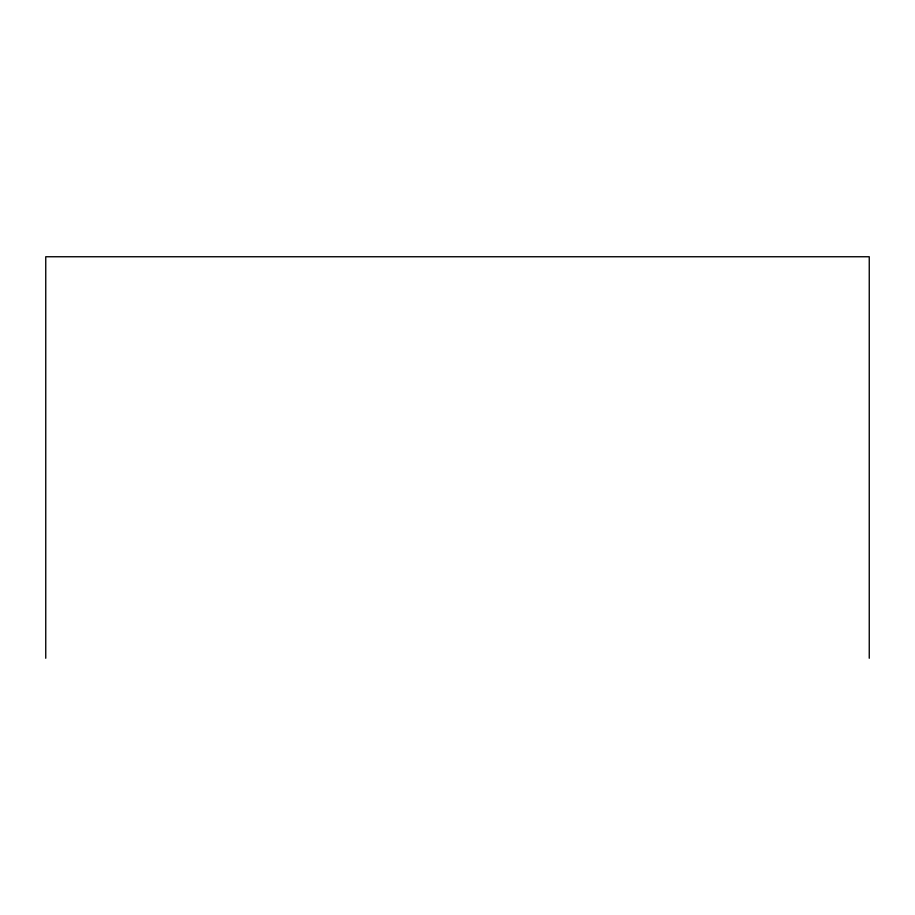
<?xml version="1.0" encoding="UTF-8"?>
<svg xmlns="http://www.w3.org/2000/svg" width="915" height="915" viewBox="0 0 915 915"><rect width="100%" height="100%" fill="white"/><g stroke="black" fill="none" stroke-linecap="round" stroke-linejoin="round"><path stroke-width="1.37" d="M869.25 658.251L869.25 256.749L45.75 256.749L45.75 658.251"/></g></svg>
